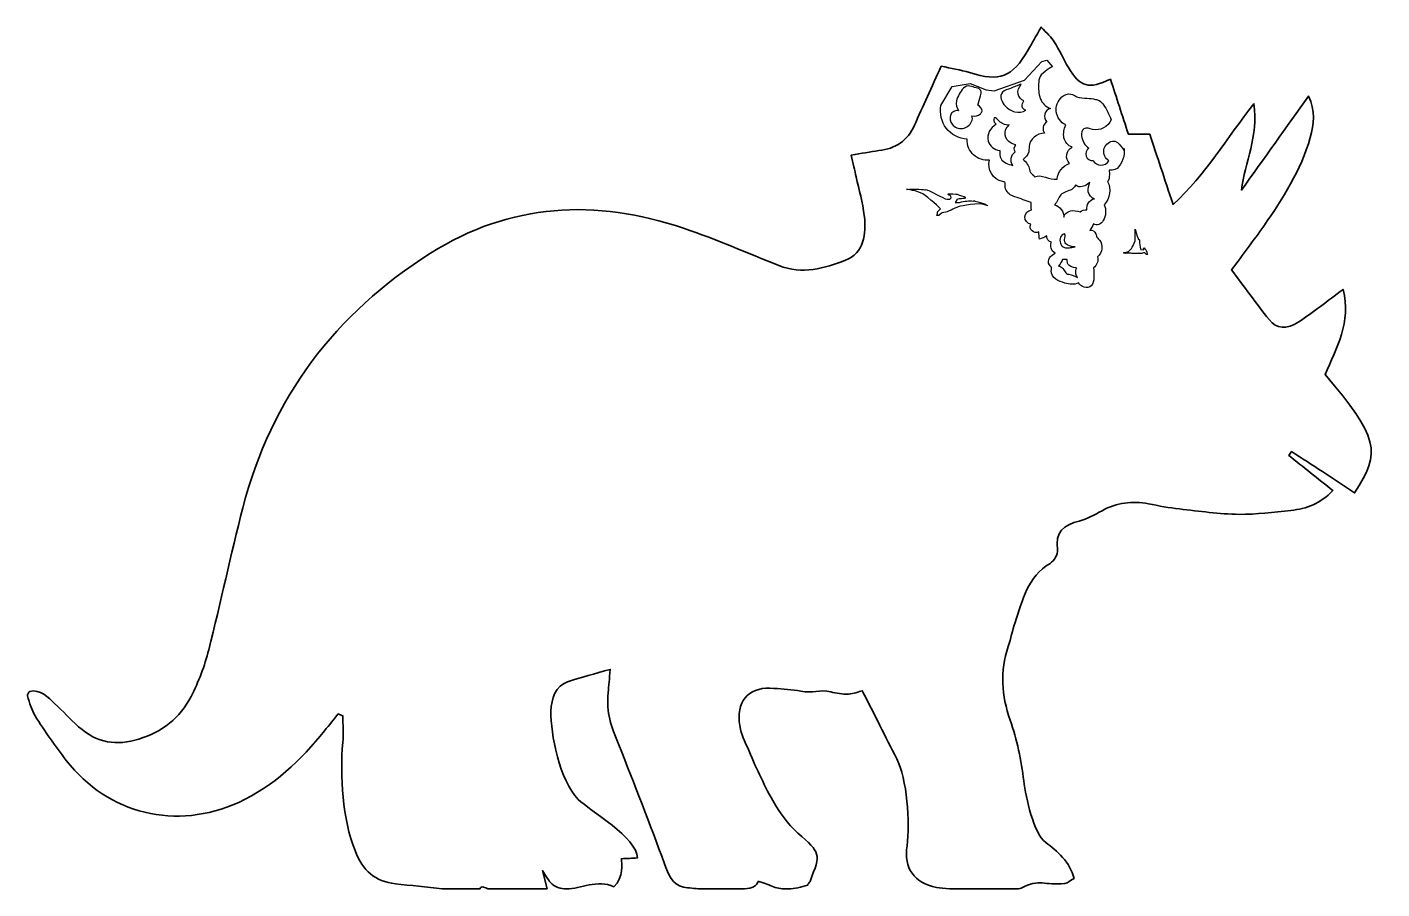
# Model space of a CAD drawing. Header units: millimetres. Extents: x -979 to 741, y -242 to 416.
# Drawn here: x -979.2 to -706.4, y 243 to 416.4 of the extents above; entities that cross this region are included whole.
import ezdxf

# ---------------------------------------------------------------- set-up
doc = ezdxf.new("R2010")
doc.units = ezdxf.units.MM
doc.header["$MEASUREMENT"] = 0
doc.layers.add('Layer 1', color=7, linetype='Continuous')

msp = doc.modelspace()

# ---------------------------------------------------------------- linework, layer by layer
at = {"layer": 'Layer 1', "color": 240, "lineweight": 35}
msp.add_open_spline([(-874.4497, 242.9604), (-874.4497, 242.9604), (-886.4135, 242.9604), (-886.4135, 242.9604), (-886.4135, 242.9604), (-887.0104, 243.1869), (-887.632, 243.5545), (-887.7636, 243.3371), (-887.7636, 243.3371), (-887.8465, 243.2024), (-887.929, 243.0768), (-888.0147, 242.9604), (-888.0147, 242.9604), (-888.0147, 242.9604), (-895.1239, 242.9604), (-895.1239, 242.9604), (-895.1239, 242.9604), (-895.1239, 242.9604), (-895.5995, 242.9604), (-895.5995, 242.9604), (-895.5995, 242.9604), (-898.6616, 243.377), (-902.0849, 243.6494), (-905.0003, 243.9771), (-905.0003, 243.9771), (-909.2227, 244.4516), (-911.5284, 246.6042), (-913.1607, 250.6587), (-913.1607, 250.6587), (-915.6962, 256.948), (-916.2229, 265.7364), (-915.6316, 272.4484), (-915.6316, 272.4484), (-915.4757, 274.2151), (-915.6073, 276.0097), (-915.6073, 277.7915), (-915.6073, 277.7915), (-915.9166, 277.9231), (-916.2229, 278.0551), (-916.5322, 278.1866), (-916.5322, 278.1866), (-917.4537, 277.0599), (-918.3815, 275.9391), (-919.291, 274.806), (-919.291, 274.806), (-924.0863, 268.832), (-929.4968, 263.6141), (-936.5919, 260.3837), (-936.5919, 260.3837), (-949.1402, 254.6698), (-962.8248, 257.9372), (-971.3098, 268.832), (-971.3098, 268.832), (-973.5482, 271.7044), (-975.6243, 274.7174), (-977.5688, 277.7947), (-977.5688, 277.7947), (-978.3058, 278.9606), (-978.6462, 280.3774), (-979.1242, 281.8051), (-979.1242, 281.8051), (-979.1923, 282.0086), (-978.8734, 282.6041), (-978.6532, 282.6708), (-978.6532, 282.6708), (-976.5722, 283.3016), (-974.851, 281.4019), (-973.6434, 280.3051), (-973.6434, 280.3051), (-971.7755, 278.6086), (-970.7337, 277.2927), (-968.8481, 275.6142), (-968.8481, 275.6142), (-965.0434, 272.2265), (-961.1742, 271.7379), (-956.6791, 273.119), (-956.6791, 273.119), (-952.046, 274.546), (-948.3747, 277.3569), (-946.1822, 281.6654), (-946.1822, 281.6654), (-944.6694, 284.6354), (-943.4354, 287.8259), (-942.6149, 291.0567), (-942.6149, 291.0567), (-940.1959, 300.5704), (-938.2178, 310.1977), (-935.7498, 319.6962), (-935.7498, 319.6962), (-930.0144, 341.7893), (-917.1475, 358.7932), (-897.9574, 370.9097), (-897.9574, 370.9097), (-881.906, 381.0454), (-864.694, 381.9425), (-846.9983, 375.9315), (-846.9983, 375.9315), (-840.5005, 373.7238), (-834.183, 370.9863), (-827.8111, 368.4265), (-827.8111, 368.4265), (-823.1661, 366.5617), (-818.6216, 367.909), (-814.4419, 369.4891), (-814.4419, 369.4891), (-810.7275, 370.8945), (-810.1641, 374.8047), (-810.6202, 378.4733), (-810.6202, 378.4733), (-810.948, 381.1064), (-811.6952, 383.688), (-812.2649, 386.2908), (-812.2649, 386.2908), (-812.5591, 387.6257), (-812.8741, 388.9546), (-813.2661, 390.654), (-813.2661, 390.654), (-811.1992, 390.994), (-809.4416, 391.3338), (-807.6717, 391.5574), (-807.6717, 391.5574), (-804.3556, 391.9801), (-801.9056, 393.5203), (-800.5216, 396.6713), (-800.5216, 396.6713), (-798.8375, 400.5049), (-797.0708, 404.3051), (-795.1354, 408.5641), (-795.1354, 408.5641), (-793.1574, 408.1203), (-791.2591, 407.8201), (-789.4398, 407.2659), (-789.4398, 407.2659), (-783.2884, 405.3796), (-780.9029, 406.2707), (-777.6235, 411.8591), (-777.6235, 411.8591), (-776.8576, 413.1637), (-776.1168, 414.4866), (-775.0084, 416.4279), (-775.0084, 416.4279), (-773.8784, 415.1815), (-772.963, 414.4192), (-772.3626, 413.4607), (-772.3626, 413.4607), (-771.3247, 411.8009), (-770.5592, 409.97), (-769.5393, 408.295), (-769.5393, 408.295), (-767.1267, 404.3354), (-765.4577, 403.8457), (-761.0575, 405.9462), (-761.0575, 405.9462), (-759.8574, 402.2565), (-758.6692, 398.6035), (-757.4444, 394.846), (-757.4444, 394.846), (-757.4444, 394.846), (-753.1454, 394.846), (-753.1454, 394.846), (-753.1454, 394.846), (-751.7001, 390.4917), (-750.181, 385.9232), (-748.4602, 380.7451), (-748.4602, 380.7451), (-741.8153, 386.7561), (-737.7305, 393.9856), (-732.1823, 401.0009), (-732.1823, 401.0009), (-731.2083, 394.4146), (-734.0531, 389.2577), (-734.6592, 383.6235), (-734.6592, 383.6235), (-730.1641, 389.9347), (-725.6662, 396.2455), (-721.1711, 402.5595), (-721.1711, 402.5595), (-719.8206, 399.5313), (-720.0503, 396.8547), (-720.831, 394.1754), (-720.831, 394.1754), (-722.7448, 387.6042), (-726.3336, 381.9181), (-730.2008, 376.3848), (-730.2008, 376.3848), (-732.2035, 373.5188), (-734.3346, 370.7414), (-736.6682, 367.5721), (-736.6682, 367.5721), (-734.1632, 364.2221), (-731.7565, 360.8111), (-729.1354, 357.5684), (-729.1354, 357.5684), (-727.58, 355.6454), (-725.6231, 355.4799), (-723.1304, 357.1059), (-723.1304, 357.1059), (-720.2062, 359.0165), (-717.4778, 361.2274), (-714.2355, 363.622), (-714.2355, 363.622), (-712.5083, 357.0385), (-715.6102, 351.7443), (-717.8303, 346.4714), (-717.8303, 346.4714), (-707.1739, 333.9199), (-706.4052, 330.971), (-711.917, 322.6543), (-711.917, 322.6543), (-714.0577, 324.0813), (-716.2103, 325.5326), (-718.3813, 326.9628), (-718.3813, 326.9628), (-720.4451, 328.3192), (-722.5211, 329.6545), (-724.5944, 330.9985), (-724.5944, 330.9985), (-724.7874, 330.7414), (-724.9804, 330.481), (-725.1733, 330.2238), (-725.1733, 330.2238), (-722.2336, 327.8842), (-719.2908, 325.5449), (-716.2562, 323.1319), (-716.2562, 323.1319), (-718.7764, 320.5263), (-721.5965, 319.4514), (-724.7472, 319.1544), (-724.7472, 319.1544), (-728.2076, 318.8266), (-731.68, 318.294), (-735.14, 318.3522), (-735.14, 318.3522), (-739.1543, 318.4195), (-743.1629, 318.9829), (-747.162, 319.4299), (-747.162, 319.4299), (-749.2504, 319.6627), (-751.323, 320.0698), (-753.3903, 320.4649), (-753.3903, 320.4649), (-756.6789, 321.0929), (-759.7897, 320.7496), (-762.7572, 319.087), (-762.7572, 319.087), (-764.2209, 318.2664), (-765.7396, 317.4184), (-767.3444, 317.0077), (-767.3444, 317.0077), (-770.4706, 316.2115), (-772.3167, 314.8216), (-771.6983, 311.1837), (-771.6983, 311.1837), (-771.5607, 310.3692), (-772.4176, 308.9485), (-773.2138, 308.4829), (-773.2138, 308.4829), (-777.7978, 305.7975), (-778.7013, 301.0237), (-780.2447, 296.6112), (-780.2447, 296.6112), (-780.8021, 295.0251), (-781.1079, 293.3533), (-781.641, 291.7577), (-781.641, 291.7577), (-783.3096, 286.7606), (-783.0157, 281.9377), (-781.2582, 276.9403), (-781.2582, 276.9403), (-779.8771, 273.0149), (-779.0502, 268.8349), (-778.4995, 264.7014), (-778.4995, 264.7014), (-778.0366, 261.2533), (-776.6375, 254.2228), (-774.0746, 252.3058), (-774.0746, 252.3058), (-771.9064, 250.6799), (-769.1323, 248.3498), (-768.3911, 245.0703), (-768.3911, 245.0703), (-769.0956, 244.6812), (-769.6469, 244.1485), (-770.2501, 244.078), (-770.2501, 244.078), (-774.4235, 243.5971), (-775.2627, 245.0703), (-779.0445, 243.1167), (-779.0445, 243.1167), (-779.2068, 243.0309), (-779.3934, 242.9851), (-779.5892, 242.9604), (-779.5892, 242.9604), (-779.5892, 242.9604), (-786.8617, 242.9604), (-786.8617, 242.9604), (-786.8617, 242.9604), (-786.8617, 242.9604), (-793.4696, 242.9604), (-793.4696, 242.9604), (-793.4696, 242.9604), (-794.4404, 243.0154), (-795.3284, 243.1135), (-796.0879, 243.2726), (-796.0879, 243.2726), (-800.644, 244.2219), (-802.6986, 247.0882), (-802.022, 251.6415), (-802.022, 251.6415), (-801.3362, 256.2439), (-802.0495, 265.191), (-804.0769, 269.1323), (-804.0769, 269.1323), (-806.3643, 273.5843), (-808.6027, 278.0642), (-811.0249, 282.85), (-811.0249, 282.85), (-811.7382, 282.6634), (-812.7764, 282.2073), (-813.8326, 282.1642), (-813.8326, 282.1642), (-815.0084, 282.1124), (-816.2273, 282.3265), (-817.3788, 282.6175), (-817.3788, 282.6175), (-819.6295, 283.1841), (-821.114, 282.2711), (-823.3795, 282.7548), (-823.3795, 282.7548), (-825.1494, 283.1315), (-826.999, 283.1467), (-828.8119, 283.3242), (-828.8119, 283.3242), (-833.3374, 283.7715), (-836.2682, 281.2145), (-835.7871, 276.6736), (-835.7871, 276.6736), (-835.5299, 274.2514), (-835.0956, 273.615), (-834.1036, 271.3276), (-834.1036, 271.3276), (-832.551, 267.7328), (-830.9773, 264.1256), (-829.0483, 260.7298), (-829.0483, 260.7298), (-827.6979, 258.3535), (-826.0229, 256.0019), (-823.9955, 254.1981), (-823.9955, 254.1981), (-819.4302, 250.1288), (-819.2922, 250.2085), (-821.5521, 244.4607), (-821.5521, 244.4607), (-821.647, 244.2219), (-822.0238, 244.0198), (-822.0238, 243.6892), (-822.0238, 243.6892), (-823.3128, 243.3005), (-824.6389, 243.0094), (-825.9343, 242.9604), (-825.9343, 242.9604), (-825.9343, 242.9604), (-826.7605, 242.9604), (-826.7605, 242.9604), (-826.7605, 242.9604), (-827.7497, 243.0062), (-828.7082, 243.2084), (-829.6057, 243.6434), (-829.6057, 243.6434), (-830.1966, 243.928), (-831.945, 244.4946), (-831.945, 244.4946), (-831.945, 244.4946), (-831.945, 244.4946), (-832.1407, 243.8914), (-832.6064, 243.5605), (-832.6064, 243.5605), (-833.179, 243.1565), (-834.0641, 242.9879), (-834.7651, 242.9604), (-834.7651, 242.9604), (-834.7651, 242.9604), (-843.6177, 242.9604), (-843.6177, 242.9604), (-843.6177, 242.9604), (-844.7995, 243.0154), (-845.9661, 243.129), (-847.0438, 243.3371), (-847.0438, 243.3371), (-849.2702, 243.7658), (-850.0848, 245.9519), (-850.8563, 248.0372), (-850.8563, 248.0372), (-853.8235, 256.0417), (-856.8825, 264.0184), (-860.0582, 271.9432), (-860.0582, 271.9432), (-861.6012, 275.7952), (-862.6158, 278.3207), (-862.2024, 282.4729), (-862.2024, 282.4729), (-862.0676, 283.8508), (-861.9603, 285.2288), (-861.7921, 287.155), (-861.7921, 287.155), (-864.8849, 286.2547), (-867.6588, 285.5474), (-870.3628, 284.6319), (-870.3628, 284.6319), (-872.7268, 283.8297), (-873.662, 281.3126), (-873.7202, 278.6975), (-873.7202, 278.6975), (-873.8214, 274.2606), (-871.9574, 264.7197), (-868.2031, 260.9686), (-868.2031, 260.9686), (-865.9707, 258.7362), (-856.27, 253.2244), (-856.3191, 249.1887), (-856.3191, 249.1887), (-857.3541, 249.1368), (-858.4043, 249.0846), (-859.5159, 249.0264), (-859.5159, 249.0264), (-859.4761, 248.1843), (-859.0044, 245.2294), (-861.0622, 243.4045), (-861.0622, 243.4045), (-864.4002, 244.9264), (-867.7011, 242.9604), (-870.5914, 242.9604), (-870.5914, 242.9604), (-871.7644, 242.9604), (-872.8696, 243.2818), (-873.8832, 244.2893), (-873.8832, 244.2893), (-874.0239, 244.4272), (-875.3377, 246.5065), (-875.4202, 246.6349), (-875.4202, 246.6349), (-875.4202, 246.6349), (-874.4497, 242.9604), (-874.4497, 242.9604)], degree=3, knots=[0, 0, 0, 0, 0.00892857, 0.00892857, 0.00892857, 0.00892857, 0.01785714, 0.01785714, 0.01785714, 0.01785714, 0.02678571, 0.02678571, 0.02678571, 0.02678571, 0.03571429, 0.03571429, 0.03571429, 0.03571429, 0.04464286, 0.04464286, 0.04464286, 0.04464286, 0.05357143, 0.05357143, 0.05357143, 0.05357143, 0.0625, 0.0625, 0.0625, 0.0625, 0.07142857, 0.07142857, 0.07142857, 0.07142857, 0.08035714, 0.08035714, 0.08035714, 0.08035714, 0.08928571, 0.08928571, 0.08928571, 0.08928571, 0.09821429, 0.09821429, 0.09821429, 0.09821429, 0.10714286, 0.10714286, 0.10714286, 0.10714286, 0.11607143, 0.11607143, 0.11607143, 0.11607143, 0.125, 0.125, 0.125, 0.125, 0.13392857, 0.13392857, 0.13392857, 0.13392857, 0.14285714, 0.14285714, 0.14285714, 0.14285714, 0.15178571, 0.15178571, 0.15178571, 0.15178571, 0.16071429, 0.16071429, 0.16071429, 0.16071429, 0.16964286, 0.16964286, 0.16964286, 0.16964286, 0.17857143, 0.17857143, 0.17857143, 0.17857143, 0.1875, 0.1875, 0.1875, 0.1875, 0.19642857, 0.19642857, 0.19642857, 0.19642857, 0.20535714, 0.20535714, 0.20535714, 0.20535714, 0.21428571, 0.21428571, 0.21428571, 0.21428571, 0.22321429, 0.22321429, 0.22321429, 0.22321429, 0.23214286, 0.23214286, 0.23214286, 0.23214286, 0.24107143, 0.24107143, 0.24107143, 0.24107143, 0.25, 0.25, 0.25, 0.25, 0.25892857, 0.25892857, 0.25892857, 0.25892857, 0.26785714, 0.26785714, 0.26785714, 0.26785714, 0.27678571, 0.27678571, 0.27678571, 0.27678571, 0.28571429, 0.28571429, 0.28571429, 0.28571429, 0.29464286, 0.29464286, 0.29464286, 0.29464286, 0.30357143, 0.30357143, 0.30357143, 0.30357143, 0.3125, 0.3125, 0.3125, 0.3125, 0.32142857, 0.32142857, 0.32142857, 0.32142857, 0.33035714, 0.33035714, 0.33035714, 0.33035714, 0.33928571, 0.33928571, 0.33928571, 0.33928571, 0.34821429, 0.34821429, 0.34821429, 0.34821429, 0.35714286, 0.35714286, 0.35714286, 0.35714286, 0.36607143, 0.36607143, 0.36607143, 0.36607143, 0.375, 0.375, 0.375, 0.375, 0.38392857, 0.38392857, 0.38392857, 0.38392857, 0.39285714, 0.39285714, 0.39285714, 0.39285714, 0.40178571, 0.40178571, 0.40178571, 0.40178571, 0.41071429, 0.41071429, 0.41071429, 0.41071429, 0.41964286, 0.41964286, 0.41964286, 0.41964286, 0.42857143, 0.42857143, 0.42857143, 0.42857143, 0.4375, 0.4375, 0.4375, 0.4375, 0.44642857, 0.44642857, 0.44642857, 0.44642857, 0.45535714, 0.45535714, 0.45535714, 0.45535714, 0.46428571, 0.46428571, 0.46428571, 0.46428571, 0.47321429, 0.47321429, 0.47321429, 0.47321429, 0.48214286, 0.48214286, 0.48214286, 0.48214286, 0.49107143, 0.49107143, 0.49107143, 0.49107143, 0.5, 0.5, 0.5, 0.5, 0.50892857, 0.50892857, 0.50892857, 0.50892857, 0.51785714, 0.51785714, 0.51785714, 0.51785714, 0.52678571, 0.52678571, 0.52678571, 0.52678571, 0.53571429, 0.53571429, 0.53571429, 0.53571429, 0.54464286, 0.54464286, 0.54464286, 0.54464286, 0.55357143, 0.55357143, 0.55357143, 0.55357143, 0.5625, 0.5625, 0.5625, 0.5625, 0.57142857, 0.57142857, 0.57142857, 0.57142857, 0.58035714, 0.58035714, 0.58035714, 0.58035714, 0.58928571, 0.58928571, 0.58928571, 0.58928571, 0.59821429, 0.59821429, 0.59821429, 0.59821429, 0.60714286, 0.60714286, 0.60714286, 0.60714286, 0.61607143, 0.61607143, 0.61607143, 0.61607143, 0.625, 0.625, 0.625, 0.625, 0.63392857, 0.63392857, 0.63392857, 0.63392857, 0.64285714, 0.64285714, 0.64285714, 0.64285714, 0.65178571, 0.65178571, 0.65178571, 0.65178571, 0.66071429, 0.66071429, 0.66071429, 0.66071429, 0.66964286, 0.66964286, 0.66964286, 0.66964286, 0.67857143, 0.67857143, 0.67857143, 0.67857143, 0.6875, 0.6875, 0.6875, 0.6875, 0.69642857, 0.69642857, 0.69642857, 0.69642857, 0.70535714, 0.70535714, 0.70535714, 0.70535714, 0.71428571, 0.71428571, 0.71428571, 0.71428571, 0.72321429, 0.72321429, 0.72321429, 0.72321429, 0.73214286, 0.73214286, 0.73214286, 0.73214286, 0.74107143, 0.74107143, 0.74107143, 0.74107143, 0.75, 0.75, 0.75, 0.75, 0.75892857, 0.75892857, 0.75892857, 0.75892857, 0.76785714, 0.76785714, 0.76785714, 0.76785714, 0.77678571, 0.77678571, 0.77678571, 0.77678571, 0.78571429, 0.78571429, 0.78571429, 0.78571429, 0.79464286, 0.79464286, 0.79464286, 0.79464286, 0.80357143, 0.80357143, 0.80357143, 0.80357143, 0.8125, 0.8125, 0.8125, 0.8125, 0.82142857, 0.82142857, 0.82142857, 0.82142857, 0.83035714, 0.83035714, 0.83035714, 0.83035714, 0.83928571, 0.83928571, 0.83928571, 0.83928571, 0.84821429, 0.84821429, 0.84821429, 0.84821429, 0.85714286, 0.85714286, 0.85714286, 0.85714286, 0.86607143, 0.86607143, 0.86607143, 0.86607143, 0.875, 0.875, 0.875, 0.875, 0.88392857, 0.88392857, 0.88392857, 0.88392857, 0.89285714, 0.89285714, 0.89285714, 0.89285714, 0.90178571, 0.90178571, 0.90178571, 0.90178571, 0.91071429, 0.91071429, 0.91071429, 0.91071429, 0.91964286, 0.91964286, 0.91964286, 0.91964286, 0.92857143, 0.92857143, 0.92857143, 0.92857143, 0.9375, 0.9375, 0.9375, 0.9375, 0.94642857, 0.94642857, 0.94642857, 0.94642857, 0.95535714, 0.95535714, 0.95535714, 0.95535714, 0.96428571, 0.96428571, 0.96428571, 0.96428571, 0.97321429, 0.97321429, 0.97321429, 0.97321429, 0.98214286, 0.98214286, 0.98214286, 0.98214286, 1, 1, 1, 1], dxfattribs=at)
at = {"layer": 'Layer 1', "color": 140}
for points, knots in [([(-758.3109, 392.0014), (-758.3353, 391.8973), (-758.36, 391.7932), (-758.3847, 391.686), (-758.3847, 391.686), (-758.7336, 392.1668), (-759.1682, 392.8251), (-759.6399, 393.1835), (-759.6399, 393.1835), (-759.793, 393.2999), (-759.9552, 393.4132), (-760.139, 393.459), (-760.139, 393.459), (-760.3045, 393.5021), (-760.4788, 393.4957), (-760.6474, 393.465), (-760.6474, 393.465), (-761.5018, 393.3151), (-762.224, 392.5954), (-762.3774, 391.7414), (-762.3774, 391.7414), (-762.5305, 390.8898), (-762.1019, 389.9651), (-761.3547, 389.5273), (-761.3547, 389.5273), (-761.6948, 388.9791), (-762.3316, 388.627), (-762.9743, 388.633), (-762.9743, 388.633), (-763.6206, 388.6394), (-764.2517, 389.0006), (-764.5791, 389.558), (-764.5791, 389.558), (-765.1732, 389.5026), (-765.7824, 389.9009), (-765.9722, 390.4671), (-765.9722, 390.4671), (-766.1652, 391.0309), (-765.9232, 391.7135), (-765.4212, 392.0352), (-765.4212, 392.0352), (-766.2234, 392.6261), (-766.7656, 393.5571), (-766.8877, 394.546), (-766.8877, 394.546), (-766.9554, 395.0727), (-766.857, 395.6974), (-766.398, 395.9701), (-766.398, 395.9701), (-765.8865, 396.2732), (-765.2497, 395.9789), (-764.674, 395.8414), (-764.674, 395.8414), (-763.1856, 395.4769), (-761.4986, 396.3465), (-760.9261, 397.7675), (-760.9261, 397.7675), (-761.3395, 398.8301), (-761.8049, 399.8771), (-762.4783, 400.7989), (-762.4783, 400.7989), (-762.7143, 401.1235), (-762.9743, 401.4449), (-763.3264, 401.6378), (-763.3264, 401.6378), (-763.5564, 401.7634), (-763.8132, 401.8276), (-764.0676, 401.8827), (-764.0676, 401.8827), (-764.6345, 402.0023), (-765.207, 402.0848), (-765.7856, 402.1247), (-765.7856, 402.1247), (-766.4838, 402.1709), (-767.2066, 402.1614), (-767.8525, 402.4249), (-767.8525, 402.4249), (-768.2476, 402.5872), (-768.6057, 402.8475), (-769.022, 402.9392), (-769.022, 402.9392), (-769.6618, 403.08), (-770.3328, 402.7921), (-770.8256, 402.3635), (-770.8256, 402.3635), (-771.6741, 401.6315), (-772.1175, 400.4589), (-771.9708, 399.3473), (-771.9708, 399.3473), (-771.8208, 398.236), (-771.0828, 397.2193), (-770.0725, 396.7356), (-770.0725, 396.7356), (-770.4154, 395.9239), (-770.6052, 395.0176), (-770.4182, 394.154), (-770.4182, 394.154), (-770.2284, 393.2936), (-769.6036, 392.4974), (-768.7525, 392.2741), (-768.7525, 392.2741), (-769.3345, 391.9802), (-769.7599, 391.3981), (-769.8675, 390.7554), (-769.8675, 390.7554), (-769.9744, 390.1122), (-769.7571, 389.4264), (-769.3039, 388.9608), (-769.3039, 388.9608), (-770.6387, 388.5166), (-771.6614, 387.2491), (-771.8117, 385.8468), (-771.8117, 385.8468), (-773.3459, 385.5801), (-774.9838, 386.9764), (-776.3646, 386.2631), (-776.3646, 386.2631), (-776.469, 386.6642), (-776.9654, 386.8265), (-777.1732, 387.1849), (-777.1732, 387.1849), (-777.2681, 387.35), (-777.2956, 387.5461), (-777.3354, 387.7359), (-777.3354, 387.7359), (-777.5073, 388.5381), (-777.9909, 389.273), (-778.6584, 389.7506), (-778.6584, 389.7506), (-778.1592, 390.1916), (-777.6448, 390.6848), (-777.5073, 391.3339), (-777.5073, 391.3339), (-777.4395, 391.6553), (-777.4734, 391.9894), (-777.4522, 392.3199), (-777.4522, 392.3199), (-777.3481, 393.851), (-775.8598, 395.1524), (-774.3287, 395.0483), (-774.3287, 395.0483), (-774.8829, 395.7373), (-774.6625, 396.9039), (-773.8941, 397.3389), (-773.8941, 397.3389), (-774.2825, 397.752), (-774.436, 398.3708), (-774.2889, 398.9155), (-774.2889, 398.9155), (-774.1421, 399.4609), (-773.6948, 399.917), (-773.1529, 400.0761), (-773.1529, 400.0761), (-774.1082, 400.3241), (-774.8339, 401.151), (-775.186, 402.0756), (-775.186, 402.0756), (-775.5384, 402.9975), (-775.5687, 404.0078), (-775.532, 404.9938), (-775.532, 404.9938), (-775.5109, 405.499), (-775.4707, 406.0229), (-775.2322, 406.4698), (-775.2322, 406.4698), (-774.7298, 407.4223), (-772.7239, 408.451), (-772.7239, 408.451), (-772.7239, 408.451), (-772.7239, 408.451), (-773.8387, 409.7461), (-773.8387, 409.7461), (-773.8387, 409.7461), (-773.8387, 409.7461), (-774.8798, 409.538), (-774.8798, 409.538), (-774.8798, 409.538), (-774.8798, 409.538), (-778.398, 405.735), (-778.398, 405.735), (-778.398, 405.735), (-778.398, 405.735), (-784.4704, 403.57), (-784.4704, 403.57), (-784.4704, 403.57), (-784.4704, 403.57), (-786.0628, 403.8304), (-786.0628, 403.8304), (-786.0628, 403.8304), (-786.0628, 403.8304), (-789.2932, 405.0827), (-789.2932, 405.0827), (-789.2932, 405.0827), (-789.2932, 405.0827), (-792.9402, 404.458), (-792.9402, 404.458), (-792.9402, 404.458), (-792.9402, 404.458), (-795.1846, 400.6734), (-795.1846, 400.6734), (-795.1846, 400.6734), (-795.5028, 399.0781), (-795.102, 397.3509), (-794.1065, 396.0618), (-794.1065, 396.0618), (-793.1145, 394.7756), (-791.5467, 393.9459), (-789.9208, 393.8478), (-789.9208, 393.8478), (-789.973, 392.6783), (-789.4862, 391.4962), (-788.6286, 390.7), (-788.6286, 390.7), (-787.7681, 389.9041), (-786.5525, 389.5058), (-785.389, 389.6438), (-785.389, 389.6438), (-785.9891, 387.8372), (-784.6542, 385.6538), (-782.7739, 385.3628), (-782.7739, 385.3628), (-782.5992, 385.3353), (-782.3939, 385.3046), (-782.3114, 385.1487), (-782.3114, 385.1487), (-782.2592, 385.0506), (-782.2747, 384.9342), (-782.2839, 384.8238), (-782.2839, 384.8238), (-782.3512, 383.994), (-781.9286, 383.1428), (-781.2276, 382.6926), (-781.2276, 382.6926), (-780.9338, 382.506), (-780.6061, 382.3864), (-780.2815, 382.27), (-780.2815, 382.27), (-779.1942, 381.8784), (-778.1073, 381.4893), (-777.0204, 381.0974), (-777.0204, 381.0974), (-777.0109, 380.6042), (-777.0017, 380.1145), (-776.9897, 379.6213), (-776.9897, 379.6213), (-777.6755, 379.542), (-778.2541, 378.9204), (-778.2848, 378.231), (-778.2848, 378.231), (-778.3155, 377.5452), (-777.7948, 376.8718), (-777.1213, 376.7307), (-777.1213, 376.7307), (-777.3203, 376.2869), (-777.207, 375.7203), (-776.8518, 375.3866), (-776.8518, 375.3866), (-776.4965, 375.0529), (-775.9268, 374.9763), (-775.4954, 375.1996), (-775.4954, 375.1996), (-775.4555, 374.716), (-775.4156, 374.2291), (-775.3761, 373.7455), (-775.3761, 373.7455), (-774.8431, 373.9014), (-774.3287, 374.1282), (-773.8539, 374.4221), (-773.8539, 374.4221), (-773.9826, 373.8464), (-773.5233, 373.2064), (-772.9356, 373.1514), (-772.9356, 373.1514), (-773.3215, 372.3795), (-772.9783, 371.3293), (-772.2159, 370.9342), (-772.2159, 370.9342), (-772.6322, 370.6647), (-773.064, 370.38), (-773.3364, 369.9605), (-773.3364, 369.9605), (-773.6059, 369.5411), (-773.6673, 368.947), (-773.3427, 368.5674), (-773.3427, 368.5674), (-773.2355, 368.4418), (-773.0915, 368.3437), (-773.0122, 368.1966), (-773.0122, 368.1966), (-772.8774, 367.9486), (-772.9688, 367.6456), (-772.9843, 367.3637), (-772.9843, 367.3637), (-773.0242, 366.7026), (-772.6107, 366.081), (-772.0748, 365.6887), (-772.0748, 365.6887), (-771.5393, 365.3), (-770.8898, 365.101), (-770.2559, 364.9112), (-770.2559, 364.9112), (-769.3345, 364.6325), (-768.3517, 364.4918), (-767.5096, 364.9571), (-767.5096, 364.9571), (-767.2154, 364.556), (-766.8175, 364.2131), (-766.3426, 364.066), (-766.3426, 364.066), (-765.8653, 363.9192), (-765.3048, 363.9926), (-764.9403, 364.3295), (-764.9403, 364.3295), (-764.4994, 364.7334), (-764.4228, 365.3857), (-764.4045, 365.9829), (-764.4045, 365.9829), (-764.3833, 366.6472), (-764.3985, 367.3119), (-764.4535, 367.9733), (-764.4535, 367.9733), (-763.7737, 368.4725), (-763.44, 369.3971), (-763.6421, 370.2149), (-763.6421, 370.2149), (-762.6529, 370.9896), (-762.4815, 372.6092), (-763.2869, 373.5737), (-763.2869, 373.5737), (-763.5042, 373.8312), (-763.7829, 374.0577), (-763.8901, 374.3762), (-763.8901, 374.3762), (-763.9423, 374.5262), (-763.9512, 374.6913), (-763.9974, 374.8447), (-763.9974, 374.8447), (-764.1473, 375.3344), (-764.7259, 375.6438), (-765.2159, 375.4998), (-765.2159, 375.4998), (-764.9068, 375.9073), (-764.6557, 376.3571), (-764.4719, 376.8347), (-764.4719, 376.8347), (-764.1903, 376.5592), (-763.7307, 376.5257), (-763.3698, 376.6788), (-763.3698, 376.6788), (-763.0082, 376.8319), (-762.7295, 377.141), (-762.5245, 377.4779), (-762.5245, 377.4779), (-761.9456, 378.4272), (-761.8691, 379.6672), (-762.3316, 380.6811), (-762.3316, 380.6811), (-761.1402, 381.8872), (-760.8527, 383.8868), (-761.6514, 385.3783), (-761.6514, 385.3783), (-761.0577, 385.9509), (-761.33, 387.6534), (-761.33, 387.6534), (-761.33, 387.6534), (-761.33, 387.6534), (-760.1542, 387.5338), (-759.7164, 387.9656), (-759.7164, 387.9656), (-758.6662, 389.0006), (-758.1303, 390.5377), (-758.3109, 392.0014)], [0, 0, 0, 0, 0.0106383, 0.0106383, 0.0106383, 0.0106383, 0.0212766, 0.0212766, 0.0212766, 0.0212766, 0.03191489, 0.03191489, 0.03191489, 0.03191489, 0.04255319, 0.04255319, 0.04255319, 0.04255319, 0.05319149, 0.05319149, 0.05319149, 0.05319149, 0.06382979, 0.06382979, 0.06382979, 0.06382979, 0.07446809, 0.07446809, 0.07446809, 0.07446809, 0.08510638, 0.08510638, 0.08510638, 0.08510638, 0.09574468, 0.09574468, 0.09574468, 0.09574468, 0.10638298, 0.10638298, 0.10638298, 0.10638298, 0.11702128, 0.11702128, 0.11702128, 0.11702128, 0.12765957, 0.12765957, 0.12765957, 0.12765957, 0.13829787, 0.13829787, 0.13829787, 0.13829787, 0.14893617, 0.14893617, 0.14893617, 0.14893617, 0.15957447, 0.15957447, 0.15957447, 0.15957447, 0.17021277, 0.17021277, 0.17021277, 0.17021277, 0.18085106, 0.18085106, 0.18085106, 0.18085106, 0.19148936, 0.19148936, 0.19148936, 0.19148936, 0.20212766, 0.20212766, 0.20212766, 0.20212766, 0.21276596, 0.21276596, 0.21276596, 0.21276596, 0.22340426, 0.22340426, 0.22340426, 0.22340426, 0.23404255, 0.23404255, 0.23404255, 0.23404255, 0.24468085, 0.24468085, 0.24468085, 0.24468085, 0.25531915, 0.25531915, 0.25531915, 0.25531915, 0.26595745, 0.26595745, 0.26595745, 0.26595745, 0.27659574, 0.27659574, 0.27659574, 0.27659574, 0.28723404, 0.28723404, 0.28723404, 0.28723404, 0.29787234, 0.29787234, 0.29787234, 0.29787234, 0.30851064, 0.30851064, 0.30851064, 0.30851064, 0.31914894, 0.31914894, 0.31914894, 0.31914894, 0.32978723, 0.32978723, 0.32978723, 0.32978723, 0.34042553, 0.34042553, 0.34042553, 0.34042553, 0.35106383, 0.35106383, 0.35106383, 0.35106383, 0.36170213, 0.36170213, 0.36170213, 0.36170213, 0.37234043, 0.37234043, 0.37234043, 0.37234043, 0.38297872, 0.38297872, 0.38297872, 0.38297872, 0.39361702, 0.39361702, 0.39361702, 0.39361702, 0.40425532, 0.40425532, 0.40425532, 0.40425532, 0.41489362, 0.41489362, 0.41489362, 0.41489362, 0.42553191, 0.42553191, 0.42553191, 0.42553191, 0.43617021, 0.43617021, 0.43617021, 0.43617021, 0.44680851, 0.44680851, 0.44680851, 0.44680851, 0.45744681, 0.45744681, 0.45744681, 0.45744681, 0.46808511, 0.46808511, 0.46808511, 0.46808511, 0.4787234, 0.4787234, 0.4787234, 0.4787234, 0.4893617, 0.4893617, 0.4893617, 0.4893617, 0.5, 0.5, 0.5, 0.5, 0.5106383, 0.5106383, 0.5106383, 0.5106383, 0.5212766, 0.5212766, 0.5212766, 0.5212766, 0.53191489, 0.53191489, 0.53191489, 0.53191489, 0.54255319, 0.54255319, 0.54255319, 0.54255319, 0.55319149, 0.55319149, 0.55319149, 0.55319149, 0.56382979, 0.56382979, 0.56382979, 0.56382979, 0.57446809, 0.57446809, 0.57446809, 0.57446809, 0.58510638, 0.58510638, 0.58510638, 0.58510638, 0.59574468, 0.59574468, 0.59574468, 0.59574468, 0.60638298, 0.60638298, 0.60638298, 0.60638298, 0.61702128, 0.61702128, 0.61702128, 0.61702128, 0.62765957, 0.62765957, 0.62765957, 0.62765957, 0.63829787, 0.63829787, 0.63829787, 0.63829787, 0.64893617, 0.64893617, 0.64893617, 0.64893617, 0.65957447, 0.65957447, 0.65957447, 0.65957447, 0.67021277, 0.67021277, 0.67021277, 0.67021277, 0.68085106, 0.68085106, 0.68085106, 0.68085106, 0.69148936, 0.69148936, 0.69148936, 0.69148936, 0.70212766, 0.70212766, 0.70212766, 0.70212766, 0.71276596, 0.71276596, 0.71276596, 0.71276596, 0.72340426, 0.72340426, 0.72340426, 0.72340426, 0.73404255, 0.73404255, 0.73404255, 0.73404255, 0.74468085, 0.74468085, 0.74468085, 0.74468085, 0.75531915, 0.75531915, 0.75531915, 0.75531915, 0.76595745, 0.76595745, 0.76595745, 0.76595745, 0.77659574, 0.77659574, 0.77659574, 0.77659574, 0.78723404, 0.78723404, 0.78723404, 0.78723404, 0.79787234, 0.79787234, 0.79787234, 0.79787234, 0.80851064, 0.80851064, 0.80851064, 0.80851064, 0.81914894, 0.81914894, 0.81914894, 0.81914894, 0.82978723, 0.82978723, 0.82978723, 0.82978723, 0.84042553, 0.84042553, 0.84042553, 0.84042553, 0.85106383, 0.85106383, 0.85106383, 0.85106383, 0.86170213, 0.86170213, 0.86170213, 0.86170213, 0.87234043, 0.87234043, 0.87234043, 0.87234043, 0.88297872, 0.88297872, 0.88297872, 0.88297872, 0.89361702, 0.89361702, 0.89361702, 0.89361702, 0.90425532, 0.90425532, 0.90425532, 0.90425532, 0.91489362, 0.91489362, 0.91489362, 0.91489362, 0.92553191, 0.92553191, 0.92553191, 0.92553191, 0.93617021, 0.93617021, 0.93617021, 0.93617021, 0.94680851, 0.94680851, 0.94680851, 0.94680851, 0.95744681, 0.95744681, 0.95744681, 0.95744681, 0.96808511, 0.96808511, 0.96808511, 0.96808511, 0.9787234, 0.9787234, 0.9787234, 0.9787234, 1, 1, 1, 1]), ([(-786.9229, 399.5095), (-786.9568, 399.2954), (-787.0852, 399.1116), (-787.2418, 398.9617), (-787.2418, 398.9617), (-787.6916, 398.5359), (-788.3869, 398.3828), (-788.9746, 398.5817), (-788.9746, 398.5817), (-788.7908, 398.2173), (-788.8586, 397.7675), (-789.0297, 397.3968), (-789.0297, 397.3968), (-789.3574, 396.6803), (-790.0587, 396.1476), (-790.8363, 396.0375), (-790.8363, 396.0375), (-791.6141, 395.9271), (-792.441, 396.2516), (-792.9279, 396.8672), (-792.9279, 396.8672), (-793.3413, 397.3848), (-793.4973, 398.1224), (-793.2401, 398.732), (-793.2401, 398.732), (-792.9797, 399.3413), (-792.2724, 399.7547), (-791.6293, 399.5893), (-791.6293, 399.5893), (-792.0368, 400.1558), (-792.199, 400.8907), (-792.0703, 401.5765), (-792.0703, 401.5765), (-791.9785, 402.0636), (-791.7521, 402.5134), (-791.5069, 402.9424), (-791.5069, 402.9424), (-791.0874, 403.6709), (-790.3251, 404.8315), (-789.3422, 404.5592), (-789.3422, 404.5592), (-788.9193, 404.4428), (-788.5245, 404.3048), (-788.0927, 404.2068), (-788.0927, 404.2068), (-787.7346, 404.1274), (-787.3455, 404.017), (-787.1681, 403.6621), (-787.1681, 403.6621), (-787.0058, 403.3372), (-787.1067, 402.9452), (-787.2111, 402.5963), (-787.2111, 402.5963), (-787.3977, 401.9747), (-787.5843, 401.3532), (-787.771, 400.7316), (-787.771, 400.7316), (-787.3332, 400.4405), (-786.8403, 400.0274), (-786.9229, 399.5095)], [0, 0, 0, 0, 0.0625, 0.0625, 0.0625, 0.0625, 0.125, 0.125, 0.125, 0.125, 0.1875, 0.1875, 0.1875, 0.1875, 0.25, 0.25, 0.25, 0.25, 0.3125, 0.3125, 0.3125, 0.3125, 0.375, 0.375, 0.375, 0.375, 0.4375, 0.4375, 0.4375, 0.4375, 0.5, 0.5, 0.5, 0.5, 0.5625, 0.5625, 0.5625, 0.5625, 0.625, 0.625, 0.625, 0.625, 0.6875, 0.6875, 0.6875, 0.6875, 0.75, 0.75, 0.75, 0.75, 0.8125, 0.8125, 0.8125, 0.8125, 0.875, 0.875, 0.875, 0.875, 1, 1, 1, 1]), ([(-780.315, 399.3903), (-781.0622, 399.5769), (-781.7356, 400.0179), (-782.2719, 400.5721), (-782.2719, 400.5721), (-782.8719, 401.1937), (-783.5334, 402.5597), (-782.7954, 403.3252), (-782.7954, 403.3252), (-782.4003, 403.7355), (-781.7021, 403.9009), (-781.1938, 404.1027), (-781.1938, 404.1027), (-780.4833, 404.3906), (-779.7731, 404.6756), (-779.0626, 404.9603), (-779.0626, 404.9603), (-779.4302, 404.3415), (-779.8098, 403.6497), (-779.6751, 402.9424), (-779.6751, 402.9424), (-779.5555, 402.33), (-779.0535, 401.846), (-778.4869, 401.5856), (-778.4869, 401.5856), (-778.7197, 401.2703), (-778.882, 400.8783), (-778.8298, 400.4896), (-778.8298, 400.4896), (-778.7776, 400.1008), (-778.4717, 399.73), (-778.0798, 399.6965), (-778.0798, 399.6965), (-778.7349, 399.2894), (-779.565, 399.2033), (-780.315, 399.3903)], [0, 0, 0, 0, 0.1, 0.1, 0.1, 0.1, 0.2, 0.2, 0.2, 0.2, 0.3, 0.3, 0.3, 0.3, 0.4, 0.4, 0.4, 0.4, 0.5, 0.5, 0.5, 0.5, 0.6, 0.6, 0.6, 0.6, 0.7, 0.7, 0.7, 0.7, 0.8, 0.8, 0.8, 0.8, 1, 1, 1, 1]), ([(-780.2385, 391.3187), (-781.1141, 390.7614), (-781.3561, 389.4169), (-780.7313, 388.5872), (-780.7313, 388.5872), (-781.6411, 388.8137), (-782.6546, 389.1171), (-783.0984, 389.9436), (-783.0984, 389.9436), (-783.3616, 390.4368), (-783.3648, 391.0217), (-783.3616, 391.5819), (-783.3616, 391.5819), (-784.421, 391.7075), (-785.4042, 392.4699), (-785.6857, 393.4957), (-785.6857, 393.4957), (-786.0409, 394.7848), (-785.2419, 396.1903), (-784.0876, 396.8641), (-784.0876, 396.8641), (-784.409, 397.0969), (-784.5896, 397.5132), (-784.5346, 397.9051), (-784.5346, 397.9051), (-784.421, 398.7564), (-783.6036, 397.5072), (-783.2822, 397.2895), (-783.2822, 397.2895), (-783.0067, 397.1029), (-781.7543, 396.4386), (-781.4266, 396.7385), (-781.4266, 396.7385), (-781.7388, 396.4506), (-782.0207, 396.1141), (-782.1678, 395.7158), (-782.1678, 395.7158), (-782.4063, 395.0698), (-782.2563, 394.3135), (-781.8461, 393.7593), (-781.8461, 393.7593), (-781.4354, 393.2079), (-780.7867, 392.8558), (-780.1069, 392.7334), (-780.1069, 392.7334), (-780.4988, 392.3905), (-780.5598, 391.729), (-780.2385, 391.3187)], [0, 0, 0, 0, 0.07692308, 0.07692308, 0.07692308, 0.07692308, 0.15384615, 0.15384615, 0.15384615, 0.15384615, 0.23076923, 0.23076923, 0.23076923, 0.23076923, 0.30769231, 0.30769231, 0.30769231, 0.30769231, 0.38461538, 0.38461538, 0.38461538, 0.38461538, 0.46153846, 0.46153846, 0.46153846, 0.46153846, 0.53846154, 0.53846154, 0.53846154, 0.53846154, 0.61538462, 0.61538462, 0.61538462, 0.61538462, 0.69230769, 0.69230769, 0.69230769, 0.69230769, 0.76923077, 0.76923077, 0.76923077, 0.76923077, 0.84615385, 0.84615385, 0.84615385, 0.84615385, 1, 1, 1, 1]), ([(-765.7884, 379.6153), (-766.2788, 379.7011), (-766.8051, 379.554), (-767.1819, 379.2262), (-767.1819, 379.2262), (-767.8127, 379.41), (-768.4801, 379.5695), (-769.1264, 379.4375), (-769.1264, 379.4375), (-769.7691, 379.306), (-770.3878, 378.804), (-770.4369, 378.1485), (-770.4369, 378.1485), (-770.4182, 379.2848), (-771.2451, 380.3837), (-772.3443, 380.6811), (-772.3443, 380.6811), (-771.6494, 381.2321), (-771.5912, 382.0559), (-771.0489, 382.6619), (-771.0489, 382.6619), (-770.5533, 383.2101), (-769.5091, 383.3939), (-768.8689, 383.7612), (-768.8689, 383.7612), (-768.4893, 383.9788), (-768.0025, 384.6953), (-768.0025, 384.6953), (-768.0025, 384.6953), (-768.0025, 384.6953), (-767.6903, 384.2452), (-767.3964, 384.2452), (-767.3964, 384.2452), (-766.5786, 384.2484), (-765.7669, 384.6096), (-765.219, 385.2189), (-765.219, 385.2189), (-765.4427, 384.5973), (-765.623, 383.933), (-765.5161, 383.2835), (-765.5161, 383.2835), (-765.4088, 382.6316), (-764.9432, 381.9976), (-764.2912, 381.8872), (-764.2912, 381.8872), (-765.2741, 381.6731), (-765.9782, 380.6014), (-765.7884, 379.6153)], [0, 0, 0, 0, 0.07692308, 0.07692308, 0.07692308, 0.07692308, 0.15384615, 0.15384615, 0.15384615, 0.15384615, 0.23076923, 0.23076923, 0.23076923, 0.23076923, 0.30769231, 0.30769231, 0.30769231, 0.30769231, 0.38461538, 0.38461538, 0.38461538, 0.38461538, 0.46153846, 0.46153846, 0.46153846, 0.46153846, 0.53846154, 0.53846154, 0.53846154, 0.53846154, 0.61538462, 0.61538462, 0.61538462, 0.61538462, 0.69230769, 0.69230769, 0.69230769, 0.69230769, 0.76923077, 0.76923077, 0.76923077, 0.76923077, 0.84615385, 0.84615385, 0.84615385, 0.84615385, 1, 1, 1, 1]), ([(-802.1275, 383.7646), (-802.1822, 383.7593), (-799.9774, 383.53), (-798.8435, 382.8654), (-798.8435, 382.8654), (-797.7104, 382.2011), (-795.2918, 379.8555), (-795.2918, 379.8555), (-795.2918, 379.8555), (-795.2918, 379.8555), (-795.8731, 379.2692), (-795.8731, 379.2692), (-795.8731, 379.2692), (-795.8731, 379.2692), (-795.8731, 378.8783), (-795.8731, 378.8783), (-795.8731, 378.8783), (-795.8731, 378.8783), (-796.0294, 378.5266), (-796.0294, 378.5266), (-796.0294, 378.5266), (-796.0294, 378.5266), (-795.6382, 378.5266), (-795.6382, 378.5266), (-795.6382, 378.5266), (-795.6382, 378.5266), (-795.091, 378.9954), (-795.091, 378.9954), (-795.091, 378.9954), (-795.091, 378.9954), (-794.1138, 379.1912), (-793.918, 379.2692), (-793.918, 379.2692), (-793.723, 379.3475), (-791.8465, 380.2075), (-791.4945, 380.2855), (-791.4945, 380.2855), (-791.1427, 380.3638), (-787.7092, 381.341), (-785.771, 380.481), (-785.771, 380.481), (-785.771, 380.481), (-786.7069, 381.1763), (-788.3657, 381.3802), (-788.3657, 381.3802), (-788.4221, 381.3869), (-788.4066, 381.4973), (-788.4066, 381.4973), (-788.4066, 381.4973), (-788.4066, 381.4973), (-788.656, 381.4102), (-788.7167, 381.4148), (-788.7167, 381.4148), (-789.4963, 381.473), (-790.4157, 381.4183), (-791.4557, 381.1473), (-791.4557, 381.1473), (-791.4557, 381.1473), (-792.3549, 381.1473), (-792.3549, 381.1473), (-792.3549, 381.1473), (-792.3549, 381.1473), (-792.0032, 381.6839), (-792.0032, 381.6839), (-792.0032, 381.6839), (-792.0032, 381.6839), (-791.5858, 381.8882), (-791.3255, 381.8751), (-791.3255, 381.8751), (-791.0648, 381.8621), (-790.4132, 381.9404), (-790.3349, 381.9665), (-790.3349, 381.9665), (-790.2569, 381.9926), (-790.2961, 382.2141), (-790.2961, 382.2141), (-790.2961, 382.2141), (-790.2961, 382.2141), (-791.8465, 382.7613), (-791.9249, 382.7874), (-791.9249, 382.7874), (-792.0032, 382.8135), (-793.5797, 382.9437), (-793.7621, 382.8654), (-793.7621, 382.8654), (-793.7621, 382.8654), (-793.6969, 382.6572), (-793.6446, 382.6438), (-793.6446, 382.6438), (-793.5928, 382.6311), (-793.0975, 382.5137), (-793.1366, 382.1489), (-793.1366, 382.1489), (-793.1366, 382.1489), (-793.1592, 381.6927), (-793.9491, 381.7841), (-793.9491, 381.7841), (-794.7393, 381.8751), (-797.4624, 383.6475), (-797.9316, 383.6344), (-797.9316, 383.6344), (-797.9316, 383.6344), (-798.1401, 383.7681), (-798.1401, 383.7681), (-798.1401, 383.7681), (-798.1401, 383.7681), (-798.3098, 383.6732), (-798.3098, 383.6732), (-798.3098, 383.6732), (-798.3098, 383.6732), (-800.5376, 383.9209), (-802.1275, 383.7646)], [0, 0, 0, 0, 0.03448276, 0.03448276, 0.03448276, 0.03448276, 0.06896552, 0.06896552, 0.06896552, 0.06896552, 0.10344828, 0.10344828, 0.10344828, 0.10344828, 0.13793103, 0.13793103, 0.13793103, 0.13793103, 0.17241379, 0.17241379, 0.17241379, 0.17241379, 0.20689655, 0.20689655, 0.20689655, 0.20689655, 0.24137931, 0.24137931, 0.24137931, 0.24137931, 0.27586207, 0.27586207, 0.27586207, 0.27586207, 0.31034483, 0.31034483, 0.31034483, 0.31034483, 0.34482759, 0.34482759, 0.34482759, 0.34482759, 0.37931034, 0.37931034, 0.37931034, 0.37931034, 0.4137931, 0.4137931, 0.4137931, 0.4137931, 0.44827586, 0.44827586, 0.44827586, 0.44827586, 0.48275862, 0.48275862, 0.48275862, 0.48275862, 0.51724138, 0.51724138, 0.51724138, 0.51724138, 0.55172414, 0.55172414, 0.55172414, 0.55172414, 0.5862069, 0.5862069, 0.5862069, 0.5862069, 0.62068966, 0.62068966, 0.62068966, 0.62068966, 0.65517241, 0.65517241, 0.65517241, 0.65517241, 0.68965517, 0.68965517, 0.68965517, 0.68965517, 0.72413793, 0.72413793, 0.72413793, 0.72413793, 0.75862069, 0.75862069, 0.75862069, 0.75862069, 0.79310345, 0.79310345, 0.79310345, 0.79310345, 0.82758621, 0.82758621, 0.82758621, 0.82758621, 0.86206897, 0.86206897, 0.86206897, 0.86206897, 0.89655172, 0.89655172, 0.89655172, 0.89655172, 0.93103448, 0.93103448, 0.93103448, 0.93103448, 1, 1, 1, 1]), ([(-770.2591, 373.2064), (-770.1582, 372.9186), (-769.9102, 372.7072), (-769.6438, 372.5573), (-769.6438, 372.5573), (-769.1966, 372.3061), (-768.6763, 372.1865), (-768.1619, 372.2204), (-768.1619, 372.2204), (-768.3884, 372.1746), (-768.6117, 372.1315), (-768.8385, 372.0888), (-768.8385, 372.0888), (-769.1691, 372.0274), (-769.5027, 371.9632), (-769.8396, 371.9784), (-769.8396, 371.9784), (-770.1762, 371.9908), (-770.5194, 372.0916), (-770.7706, 372.3181), (-770.7706, 372.3181), (-770.9481, 372.4836), (-771.0708, 372.7041), (-771.1442, 372.9369), (-771.1442, 372.9369), (-771.2694, 373.3288), (-771.2663, 373.7698), (-771.092, 374.1434), (-771.092, 374.1434), (-770.9971, 374.3515), (-770.596, 374.8998), (-770.3053, 374.8017), (-770.3053, 374.8017), (-770.0386, 374.7128), (-770.3109, 373.9628), (-770.3173, 373.6901), (-770.3173, 373.6901), (-770.3205, 373.5278), (-770.3141, 373.3595), (-770.2591, 373.2064)], [0, 0, 0, 0, 0.09090909, 0.09090909, 0.09090909, 0.09090909, 0.18181818, 0.18181818, 0.18181818, 0.18181818, 0.27272727, 0.27272727, 0.27272727, 0.27272727, 0.36363636, 0.36363636, 0.36363636, 0.36363636, 0.45454545, 0.45454545, 0.45454545, 0.45454545, 0.54545455, 0.54545455, 0.54545455, 0.54545455, 0.63636364, 0.63636364, 0.63636364, 0.63636364, 0.72727273, 0.72727273, 0.72727273, 0.72727273, 0.81818182, 0.81818182, 0.81818182, 0.81818182, 1, 1, 1, 1]), ([(-756.118, 375.7381), (-756.118, 375.7381), (-756.0136, 373.892), (-756.118, 373.3949), (-756.118, 373.3949), (-756.2221, 372.8975), (-756.7432, 371.976), (-756.7432, 371.976), (-756.7432, 371.976), (-756.7432, 371.976), (-757.369, 371.2557), (-757.4473, 371.2557), (-757.4473, 371.2557), (-757.5253, 371.2557), (-758.4633, 371.0211), (-758.4633, 371.0211), (-758.4633, 371.0211), (-758.4633, 371.0211), (-758.1243, 370.8648), (-758.0463, 370.8909), (-758.0463, 370.8909), (-757.9684, 370.917), (-756.7696, 370.8877), (-756.7696, 370.8877), (-756.7696, 370.8877), (-756.7696, 370.8877), (-754.9193, 370.8069), (-754.7627, 370.8877), (-754.7627, 370.8877), (-754.6064, 370.9689), (-754.2155, 370.995), (-754.1376, 370.9689), (-754.1376, 370.9689), (-754.0592, 370.9428), (-753.7728, 370.6563), (-753.7728, 370.6563), (-753.7728, 370.6563), (-753.7728, 370.6563), (-753.59, 370.6563), (-753.59, 370.6563), (-753.59, 370.6563), (-753.59, 370.6563), (-753.8765, 371.5943), (-753.9548, 371.6204), (-753.9548, 371.6204), (-754.0331, 371.6465), (-754.2416, 371.976), (-754.2416, 371.976), (-754.2416, 371.976), (-754.2416, 371.976), (-754.3979, 371.855), (-754.3979, 371.855), (-754.3979, 371.855), (-754.3979, 371.855), (-754.346, 371.6204), (-754.346, 371.6204), (-754.346, 371.6204), (-754.346, 371.6204), (-754.9193, 371.6465), (-754.9193, 371.6465), (-754.9193, 371.6465), (-754.9193, 371.6465), (-755.0234, 371.8811), (-755.1017, 372.1418), (-755.1017, 372.1418), (-755.18, 372.4022), (-755.258, 373.7576), (-755.258, 373.7576), (-755.258, 373.7576), (-755.258, 373.7576), (-755.4404, 373.7054), (-755.4404, 373.7054), (-755.4404, 373.7054), (-755.4404, 373.7054), (-755.8051, 374.8261), (-756.118, 375.7381)], [0, 0, 0, 0, 0.05, 0.05, 0.05, 0.05, 0.1, 0.1, 0.1, 0.1, 0.15, 0.15, 0.15, 0.15, 0.2, 0.2, 0.2, 0.2, 0.25, 0.25, 0.25, 0.25, 0.3, 0.3, 0.3, 0.3, 0.35, 0.35, 0.35, 0.35, 0.4, 0.4, 0.4, 0.4, 0.45, 0.45, 0.45, 0.45, 0.5, 0.5, 0.5, 0.5, 0.55, 0.55, 0.55, 0.55, 0.6, 0.6, 0.6, 0.6, 0.65, 0.65, 0.65, 0.65, 0.7, 0.7, 0.7, 0.7, 0.75, 0.75, 0.75, 0.75, 0.8, 0.8, 0.8, 0.8, 0.85, 0.85, 0.85, 0.85, 0.9, 0.9, 0.9, 0.9, 1, 1, 1, 1]), ([(-769.4445, 366.6719), (-769.5426, 366.6839), (-769.6407, 366.6903), (-769.7296, 366.727), (-769.7296, 366.727), (-769.8424, 366.7668), (-769.9345, 366.8465), (-770.0171, 366.9323), (-770.0171, 366.9323), (-770.2651, 367.1926), (-770.4154, 367.5323), (-770.6355, 367.817), (-770.6355, 367.817), (-770.8532, 368.1017), (-771.1901, 368.3497), (-771.545, 368.2947), (-771.545, 368.2947), (-771.1929, 368.6806), (-770.7184, 369.6208), (-770.7184, 369.6208), (-770.7184, 369.6208), (-770.7184, 369.6208), (-769.7846, 369.6635), (-769.7846, 369.6635), (-769.7846, 369.6635), (-769.7324, 369.6116), (-769.7571, 369.189), (-769.7324, 369.0909), (-769.7324, 369.0909), (-769.6802, 368.8888), (-769.5916, 368.6958), (-769.466, 368.5275), (-769.466, 368.5275), (-769.1017, 368.0407), (-767.843, 367.9211), (-767.843, 367.9211), (-767.843, 367.9211), (-767.843, 367.9211), (-768.0085, 367.7221), (-768.03, 367.5934), (-768.03, 367.5934), (-768.1217, 367.0547), (-767.9901, 366.479), (-767.6719, 366.0348), (-767.6719, 366.0348), (-768.2413, 366.3107), (-768.8202, 366.589), (-769.4445, 366.6719)], [0, 0, 0, 0, 0.07692308, 0.07692308, 0.07692308, 0.07692308, 0.15384615, 0.15384615, 0.15384615, 0.15384615, 0.23076923, 0.23076923, 0.23076923, 0.23076923, 0.30769231, 0.30769231, 0.30769231, 0.30769231, 0.38461538, 0.38461538, 0.38461538, 0.38461538, 0.46153846, 0.46153846, 0.46153846, 0.46153846, 0.53846154, 0.53846154, 0.53846154, 0.53846154, 0.61538462, 0.61538462, 0.61538462, 0.61538462, 0.69230769, 0.69230769, 0.69230769, 0.69230769, 0.76923077, 0.76923077, 0.76923077, 0.76923077, 0.84615385, 0.84615385, 0.84615385, 0.84615385, 1, 1, 1, 1])]:
    msp.add_open_spline(points, degree=3, knots=knots, dxfattribs=at)

doc.saveas('drawing.dxf')
